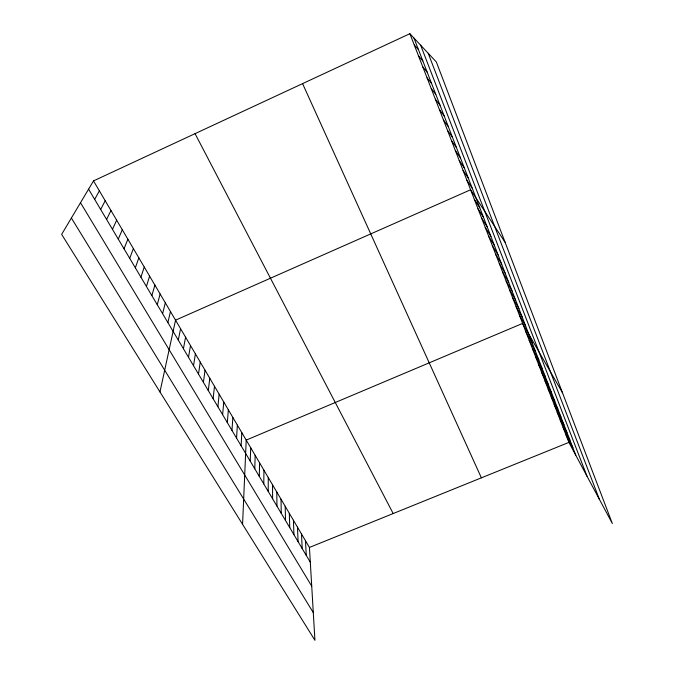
<?xml version="1.0" encoding="UTF-8"?>
<svg xmlns="http://www.w3.org/2000/svg" width="674" height="674" viewBox="0 0 674 674"><rect width="100%" height="100%" fill="white"/><g stroke="black" fill="none" stroke-linecap="round" stroke-linejoin="round"><path stroke-width="1.01" d="M268.218 491.397L268.26 477.546M263.787 483.94L263.938 470.199M259.313 476.417L259.566 462.785M254.797 468.818L255.151 455.295M250.239 461.142L250.703 447.738M242.573 524.33L246.204 440.105L522.603 323.41L562.47 392.723M241.124 445.8L241.806 432.632M236.566 438.134L237.358 425.083M231.966 430.4L232.867 417.467M227.323 422.581L228.343 409.775M222.631 414.695L223.768 402.016M217.896 406.725L219.151 394.18M213.119 398.679L214.492 386.269M208.291 390.558L209.791 378.283M203.413 382.352L205.039 370.22M198.493 374.07L200.245 362.081M193.514 365.704L195.401 353.858M188.493 357.245L190.515 345.56M183.421 348.711L185.577 337.177M178.29 340.084L180.59 328.71M159.965 391.939L175.552 320.158L470.604 189.773L505.129 242.354M167.885 322.576L170.463 311.523M162.602 313.68L165.324 302.803M157.261 304.699L160.134 293.99M151.869 295.616L154.894 285.094M146.418 286.45L149.603 276.104M140.908 277.183L144.253 267.022M135.339 267.814L138.844 257.847M129.711 258.344L133.385 248.571M124.024 248.782L127.866 239.211M118.279 239.11L122.289 229.741M112.474 229.337L116.661 220.179M106.602 219.454L110.966 210.515M100.662 209.462L105.211 200.742M94.663 199.369L99.398 190.868M93.517 180.893L61.646 234.367L314.935 640.3L309.433 547.448L93.517 180.893L409.876 33.7L436.339 61.974L612.354 523.538L568.907 442.397L409.876 33.7M309.433 547.448L568.907 442.397M414.24 44.914L418.411 49.556M418.554 56.009L422.825 60.938M422.825 66.979L427.19 72.194M427.046 77.822L431.503 83.323M431.225 88.555L435.775 94.326M435.353 99.171L439.996 105.203M439.44 109.668L444.174 115.962M443.484 120.056L448.303 126.611M447.477 130.335L452.38 137.134M451.437 140.504L456.424 147.547M455.354 150.563L460.418 157.842M459.221 160.522L464.369 168.028M463.055 170.37L468.278 178.105M466.855 180.118L472.145 188.08M474.319 199.319L479.762 207.702M478.001 208.772L483.502 217.365M481.64 218.123L487.209 226.919M485.246 227.391L490.883 236.38M488.81 236.557L494.514 245.74M492.34 245.631L498.111 255.008M71.385 218.039L313.292 612.615M495.837 254.62L501.667 264.174M499.299 263.517L505.188 273.248M80.501 202.731L311.725 586.136M502.728 272.33L508.668 282.238M506.123 281.05L512.122 291.134M88.589 189.158L310.31 562.217M509.485 289.685L515.534 299.938M512.813 298.237L518.921 308.65M516.107 306.712L522.266 317.286M519.376 315.103L525.585 325.828M525.905 331.886L532.216 342.923M529.174 340.277L535.527 351.474M532.409 348.593L538.812 359.933M535.611 356.824L542.064 368.307M538.779 364.979L545.283 376.606M541.921 373.059L548.467 384.812M545.039 381.054L551.618 392.95M548.122 388.974L554.744 401.005M551.172 396.826L557.836 408.975M554.197 404.602L560.903 416.877M557.196 412.303L563.936 424.696M560.161 419.927L566.944 432.447M563.102 427.484L569.918 440.122M566.017 434.974L572.866 447.721M195.056 133.654L393.178 513.537M302.575 83.627L481.379 477.832M413.946 38.039L575.79 455.253M420.635 45.192L586.961 476.114M428.217 53.288L599.355 499.266M305.482 540.733L306.274 555.427M301.497 533.968L302.205 548.577M297.47 527.135L298.093 541.66M293.417 520.244L293.94 534.676M289.315 513.293L289.753 527.632M285.186 506.275L285.532 520.522M281.016 499.19L281.26 513.344M276.803 492.045L276.955 506.098M272.549 484.833L272.608 498.777"/></g></svg>
